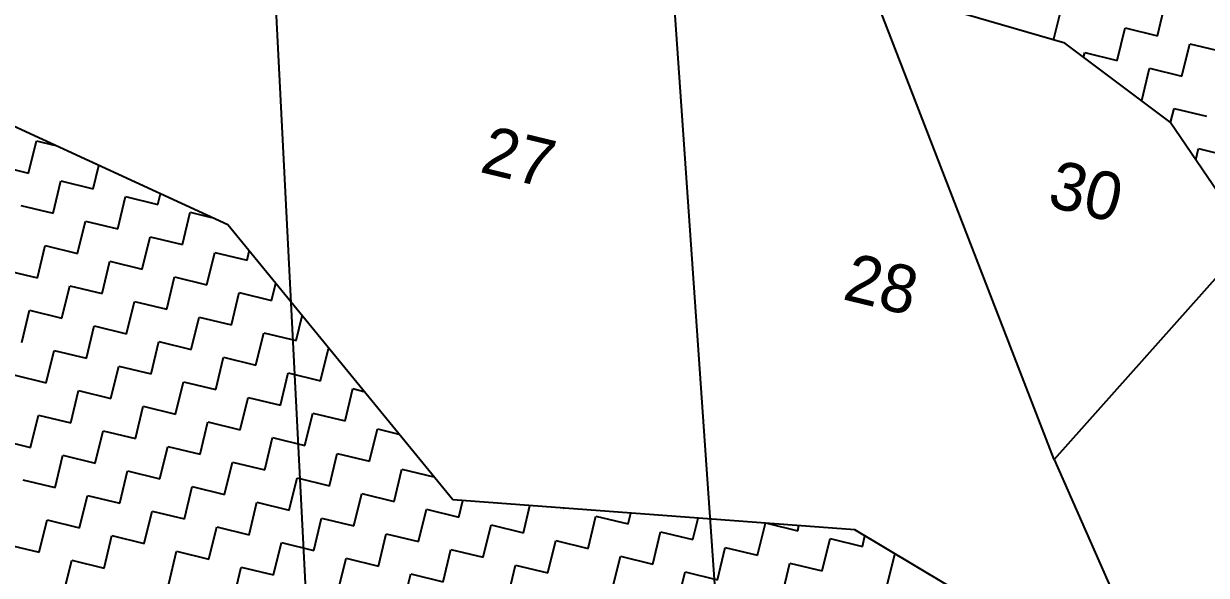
# Model space of a CAD drawing. Header units: metres. Extents: x 280481 to 282563, y 2046849 to 2049468.
# Drawn here: x 281007.5 to 281097, y 2048463 to 2048504.7 of the extents above; entities that cross this region are included whole.
import ezdxf
from ezdxf.enums import TextEntityAlignment as Align

# ---------------------------------------------------------------- set-up
doc = ezdxf.new("R2010")
doc.units = ezdxf.units.M
for name, color, linetype in [('POLY_HATCH', 12, 'Continuous'), ('POLY_PARCEL', 6, 'Continuous'), ('TEXT_PARCEL', 7, 'Continuous')]:
    doc.layers.add(name, color=color, linetype=linetype)
doc.styles.add('TEXT_MAP', font='')
doc.styles.get('TEXT_MAP').set_extended_font_data('Kruti Dev 050')

msp = doc.modelspace()

# ---------------------------------------------------------------- linework, layer by layer
at = {"layer": 'POLY_HATCH'}
for p, q in [((281086.295, 2048503.223), (281069.704, 2048508.051)), ((281094.268, 2048497.256), (281086.295, 2048503.223)), ((281022.968, 2048489.479), (280999.482, 2048500.282)), ((281102.797, 2048484.7), (281094.268, 2048497.256)), ((281039.993, 2048468.677), (281022.968, 2048489.479)), ((281070.394, 2048466.419), (281039.993, 2048468.677)), ((281080.269, 2048460.528), (281070.394, 2048466.419))]:
    msp.add_line(p, q, dxfattribs=at)
at = {"layer": 'POLY_HATCH', "linetype": 'Continuous'}
for p, q in [((281093.293, 2048503.786), (281093.886, 2048506.232)), ((281085.446, 2048503.47), (281085.954, 2048505.565)), ((281090.254, 2048501.932), (281090.847, 2048504.379)), ((281090.847, 2048504.379), (281093.293, 2048503.786)), ((281095.146, 2048500.746), (281095.739, 2048503.193)), ((281095.739, 2048503.193), (281098.186, 2048502.6)), ((281087.718, 2048502.158), (281087.807, 2048502.525)), ((281087.807, 2048502.525), (281090.254, 2048501.932)), ((281092.107, 2048498.893), (281092.7, 2048501.339)), ((281092.7, 2048501.339), (281095.146, 2048500.746)), ((281092.069, 2048498.902), (281092.107, 2048498.893)), ((281094.292, 2048497.221), (281094.553, 2048498.3)), ((281094.553, 2048498.3), (281097, 2048497.707)), ((281007.892, 2048493.404), (281008.485, 2048495.85)), ((281008.485, 2048495.85), (281009.821, 2048495.526)), ((281096.201, 2048494.411), (281096.407, 2048495.26)), ((281096.407, 2048495.26), (281098.853, 2048494.668)), ((281005.445, 2048493.997), (281007.892, 2048493.404)), ((281012.784, 2048492.218), (281013.209, 2048493.968)), ((281009.745, 2048490.364), (281010.338, 2048492.811)), ((281010.338, 2048492.811), (281012.784, 2048492.218)), ((281014.638, 2048489.178), (281015.231, 2048491.625)), ((281015.231, 2048491.625), (281017.677, 2048491.032)), ((281017.677, 2048491.032), (281017.869, 2048491.824)), ((281007.299, 2048490.957), (281009.745, 2048490.364)), ((281019.531, 2048487.992), (281020.124, 2048490.439)), ((281020.124, 2048490.439), (281021.725, 2048490.051)), ((281011.598, 2048487.325), (281012.191, 2048489.771)), ((281012.191, 2048489.771), (281014.638, 2048489.178)), ((281016.491, 2048486.139), (281017.084, 2048488.585)), ((281017.084, 2048488.585), (281019.531, 2048487.992)), ((281008.559, 2048485.471), (281009.152, 2048487.918)), ((281009.152, 2048487.918), (281011.598, 2048487.325)), ((281024.424, 2048486.806), (281024.591, 2048487.496)), ((281013.452, 2048484.286), (281014.045, 2048486.732)), ((281014.045, 2048486.732), (281016.491, 2048486.139)), ((281021.384, 2048484.953), (281021.977, 2048487.399)), ((281021.977, 2048487.399), (281024.424, 2048486.806)), ((281006.113, 2048486.064), (281008.559, 2048485.471)), ((281010.412, 2048482.432), (281011.005, 2048484.879)), ((281011.005, 2048484.879), (281013.452, 2048484.286)), ((281018.345, 2048483.1), (281018.938, 2048485.546)), ((281018.938, 2048485.546), (281021.384, 2048484.953)), ((281026.277, 2048483.767), (281026.589, 2048485.054)), ((281023.238, 2048481.914), (281023.831, 2048484.36)), ((281023.831, 2048484.36), (281026.277, 2048483.767)), ((281007.373, 2048480.579), (281007.966, 2048483.025)), ((281007.966, 2048483.025), (281010.412, 2048482.432)), ((281015.305, 2048481.246), (281015.898, 2048483.693)), ((281015.898, 2048483.693), (281018.345, 2048483.1)), ((281020.198, 2048480.06), (281020.791, 2048482.507)), ((281020.791, 2048482.507), (281023.238, 2048481.914)), ((281028.13, 2048480.728), (281028.587, 2048482.613)), ((281012.266, 2048479.393), (281012.859, 2048481.839)), ((281012.859, 2048481.839), (281015.305, 2048481.246)), ((281025.091, 2048478.874), (281025.684, 2048481.321)), ((281025.684, 2048481.321), (281028.13, 2048480.728)), ((281017.159, 2048478.207), (281017.752, 2048480.653)), ((281017.752, 2048480.653), (281020.198, 2048480.06)), ((281009.227, 2048477.539), (281009.82, 2048479.986)), ((281009.82, 2048479.986), (281012.266, 2048479.393)), ((281022.052, 2048477.021), (281022.645, 2048479.467)), ((281022.645, 2048479.467), (281025.091, 2048478.874)), ((281029.984, 2048477.688), (281030.577, 2048480.135)), ((281030.577, 2048480.135), (281030.625, 2048480.123)), ((281014.119, 2048476.353), (281014.712, 2048478.8)), ((281014.712, 2048478.8), (281017.159, 2048478.207)), ((281006.78, 2048478.132), (281009.227, 2048477.539)), ((281019.012, 2048475.167), (281019.605, 2048477.614)), ((281019.605, 2048477.614), (281022.052, 2048477.021)), ((281026.945, 2048475.835), (281027.537, 2048478.281)), ((281027.537, 2048478.281), (281029.984, 2048477.688)), ((281011.08, 2048474.5), (281011.673, 2048476.946)), ((281011.673, 2048476.946), (281014.119, 2048476.353)), ((281031.837, 2048474.649), (281032.43, 2048477.095)), ((281032.43, 2048477.095), (281033.27, 2048476.892)), ((281023.905, 2048473.981), (281024.498, 2048476.428)), ((281024.498, 2048476.428), (281026.945, 2048475.835)), ((281008.041, 2048472.646), (281008.634, 2048475.093)), ((281008.634, 2048475.093), (281011.08, 2048474.5)), ((281015.973, 2048473.314), (281016.566, 2048475.76)), ((281016.566, 2048475.76), (281019.012, 2048475.167)), ((281028.798, 2048472.795), (281029.391, 2048475.242)), ((281029.391, 2048475.242), (281031.837, 2048474.649)), ((281020.866, 2048472.128), (281021.459, 2048474.574)), ((281021.459, 2048474.574), (281023.905, 2048473.981)), ((281033.691, 2048471.609), (281034.284, 2048474.056)), ((281034.284, 2048474.056), (281035.914, 2048473.661)), ((281005.594, 2048473.239), (281008.041, 2048472.646)), ((281012.933, 2048471.46), (281013.526, 2048473.907)), ((281013.526, 2048473.907), (281015.973, 2048473.314)), ((281025.759, 2048470.942), (281026.352, 2048473.388)), ((281026.352, 2048473.388), (281028.798, 2048472.795)), ((281017.826, 2048470.274), (281018.419, 2048472.721)), ((281018.419, 2048472.721), (281020.866, 2048472.128)), ((281030.651, 2048469.756), (281031.244, 2048472.202)), ((281031.244, 2048472.202), (281033.691, 2048471.609)), ((281009.894, 2048469.607), (281010.487, 2048472.053)), ((281010.487, 2048472.053), (281012.933, 2048471.46)), ((281022.719, 2048469.089), (281023.312, 2048471.535)), ((281023.312, 2048471.535), (281025.759, 2048470.942)), ((281014.787, 2048468.421), (281015.38, 2048470.867)), ((281015.38, 2048470.867), (281017.826, 2048470.274)), ((281035.544, 2048468.57), (281036.137, 2048471.016)), ((281036.137, 2048471.016), (281038.559, 2048470.43)), ((281007.448, 2048470.2), (281009.894, 2048469.607)), ((281019.68, 2048467.235), (281020.273, 2048469.681)), ((281020.273, 2048469.681), (281022.719, 2048469.089)), ((281027.612, 2048467.903), (281028.205, 2048470.349)), ((281028.205, 2048470.349), (281030.651, 2048469.756)), ((281011.747, 2048466.568), (281012.34, 2048469.014)), ((281012.34, 2048469.014), (281014.787, 2048468.421)), ((281032.505, 2048466.717), (281033.098, 2048469.163)), ((281033.098, 2048469.163), (281035.544, 2048468.57)), ((281040.437, 2048467.384), (281040.737, 2048468.622)), ((281016.64, 2048465.382), (281017.233, 2048467.828)), ((281017.233, 2048467.828), (281019.68, 2048467.235)), ((281024.573, 2048466.049), (281025.166, 2048468.496)), ((281025.166, 2048468.496), (281027.612, 2048467.903)), ((281037.398, 2048465.531), (281037.991, 2048467.977)), ((281037.991, 2048467.977), (281040.437, 2048467.384)), ((281045.33, 2048466.198), (281045.826, 2048468.244)), ((281048.351, 2048468.056), (281048.369, 2048468.052)), ((281048.369, 2048468.052), (281048.37, 2048468.055)), ((281008.708, 2048464.714), (281009.301, 2048467.161)), ((281009.301, 2048467.161), (281011.747, 2048466.568)), ((281029.465, 2048464.863), (281030.058, 2048467.31)), ((281030.058, 2048467.31), (281032.505, 2048466.717)), ((281050.223, 2048465.012), (281050.816, 2048467.459)), ((281050.816, 2048467.459), (281053.262, 2048466.866)), ((281053.262, 2048466.866), (281053.459, 2048467.677)), ((281058.155, 2048465.68), (281058.548, 2048467.299)), ((281063.048, 2048464.494), (281063.636, 2048466.921)), ((281063.76, 2048466.911), (281066.087, 2048466.347)), ((281013.601, 2048463.528), (281014.194, 2048465.975)), ((281014.194, 2048465.975), (281016.64, 2048465.382)), ((281021.533, 2048464.196), (281022.126, 2048466.642)), ((281022.126, 2048466.642), (281024.573, 2048466.049)), ((281034.358, 2048463.677), (281034.951, 2048466.124)), ((281034.951, 2048466.124), (281037.398, 2048465.531)), ((281042.291, 2048464.345), (281042.884, 2048466.791)), ((281042.884, 2048466.791), (281045.33, 2048466.198)), ((281055.116, 2048463.826), (281055.709, 2048466.273)), ((281055.709, 2048466.273), (281058.155, 2048465.68)), ((281066.087, 2048466.347), (281066.181, 2048466.732)), ((281070.98, 2048465.161), (281071.172, 2048465.954)), ((281006.262, 2048465.307), (281008.708, 2048464.714)), ((281026.426, 2048463.01), (281027.019, 2048465.456)), ((281027.019, 2048465.456), (281029.465, 2048464.863)), ((281047.183, 2048463.159), (281047.776, 2048465.605)), ((281047.776, 2048465.605), (281050.223, 2048465.012)), ((281060.009, 2048462.64), (281060.602, 2048465.087)), ((281060.602, 2048465.087), (281063.048, 2048464.494)), ((281067.941, 2048463.308), (281068.534, 2048465.754)), ((281068.534, 2048465.754), (281070.98, 2048465.161)), ((281018.494, 2048462.342), (281019.087, 2048464.789)), ((281019.087, 2048464.789), (281021.533, 2048464.196)), ((281031.319, 2048461.824), (281031.912, 2048464.27)), ((281031.912, 2048464.27), (281034.358, 2048463.677)), ((281039.251, 2048462.491), (281039.844, 2048464.938)), ((281039.844, 2048464.938), (281042.291, 2048464.345)), ((281052.076, 2048461.973), (281052.669, 2048464.419)), ((281052.669, 2048464.419), (281055.116, 2048463.826)), ((281072.834, 2048462.122), (281073.427, 2048464.568)), ((281073.427, 2048464.568), (281073.543, 2048464.54)), ((281010.562, 2048461.675), (281011.155, 2048464.121)), ((281011.155, 2048464.121), (281013.601, 2048463.528)), ((281023.387, 2048461.156), (281023.98, 2048463.603)), ((281023.98, 2048463.603), (281026.426, 2048463.01)), ((281044.144, 2048461.305), (281044.737, 2048463.752)), ((281044.737, 2048463.752), (281047.183, 2048463.159)), ((281064.901, 2048461.454), (281065.494, 2048463.901)), ((281065.494, 2048463.901), (281067.941, 2048463.308)), ((281036.212, 2048460.638), (281036.805, 2048463.084)), ((281036.805, 2048463.084), (281039.251, 2048462.491)), ((281056.969, 2048460.787), (281057.562, 2048463.233)), ((281057.562, 2048463.233), (281060.009, 2048462.64))]:
    msp.add_line(p, q, dxfattribs=at)
at = {"layer": 'POLY_PARCEL'}
for p, q in [((281031.98, 2048401.635), (281020.598, 2048622.994)), ((281049.062, 2048615.591), (281061.768, 2048434.229)), ((281085.482, 2048471.739), (281059.141, 2048539.78)), ((281116.782, 2048506.874), (281085.482, 2048471.739)), ((281085.482, 2048471.739), (281107.767, 2048421.367))]:
    msp.add_line(p, q, dxfattribs=at)

# ---------------------------------------------------------------- texts
at = {"layer": 'TEXT_PARCEL', "style": 'TEXT_MAP'}
for s, p in [('27', (281044.555, 2048492.873)), ('30', (281087.488, 2048490.281)), ('28', (281072.006, 2048483.243))]:
    msp.add_text(s, height=3.6249, rotation=346.3752, dxfattribs=at).set_placement(p, align=Align.CENTER)

doc.saveas('drawing.dxf')
